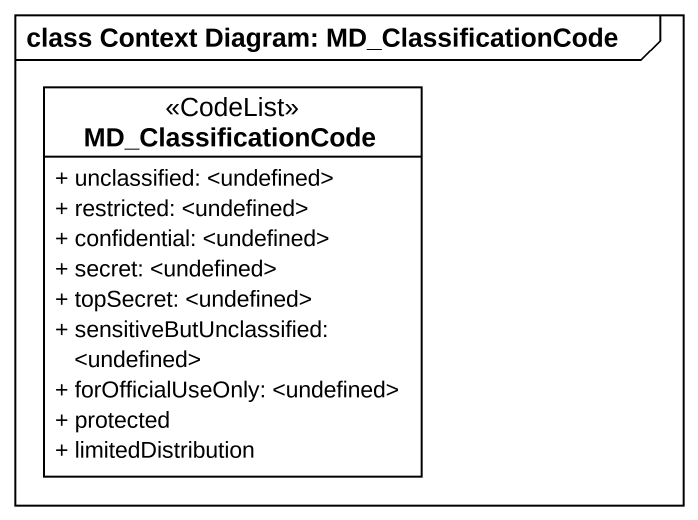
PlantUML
@startuml
mainframe class Context Diagram: MD_ClassificationCode
hide circle
hide empty members
skinparam classAttributeIconSize 0
class MD_ClassificationCode <<CodeList>> #FFFFFF {
  + unclassified: <undefined>
  + restricted: <undefined>
  + confidential: <undefined>
  + secret: <undefined>
  + topSecret: <undefined>
  + sensitiveButUnclassified: <undefined>
  + forOfficialUseOnly: <undefined>
  + protected
  + limitedDistribution
}
@enduml
